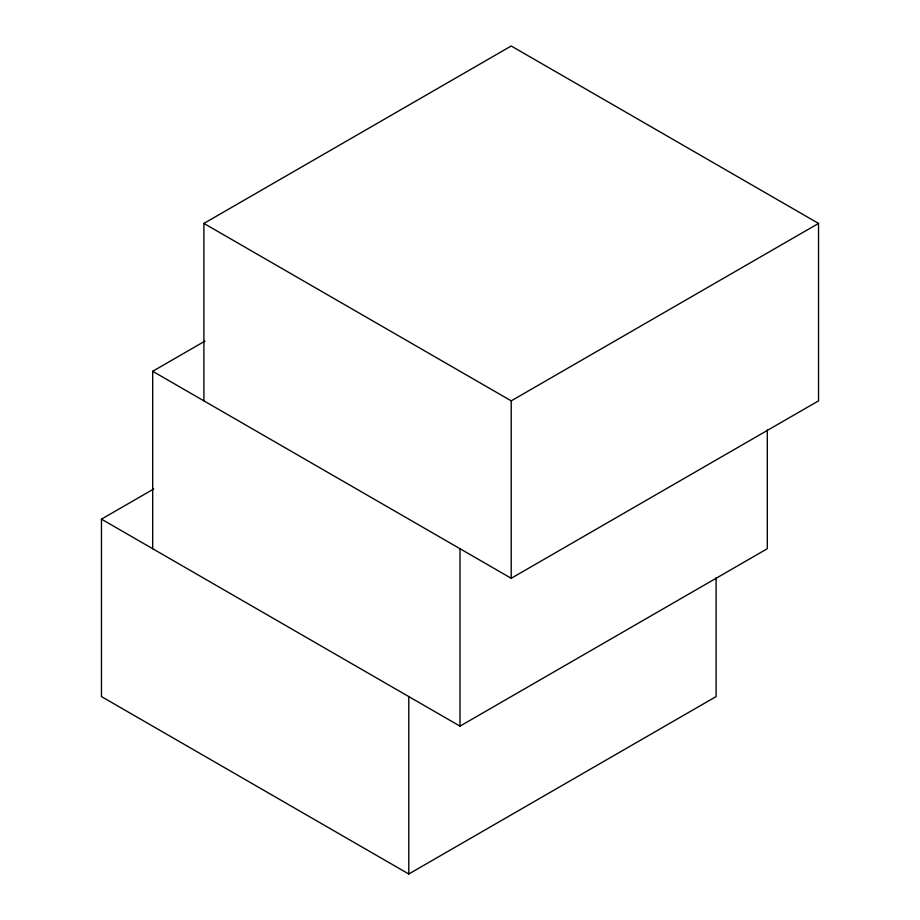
<?xml version="1.0" encoding="UTF-8"?>
<svg xmlns="http://www.w3.org/2000/svg" width="920" height="920" viewBox="0 0 920 920"><rect width="100%" height="100%" fill="white"/><g stroke="black" fill="none" stroke-linecap="round" stroke-linejoin="round"><path stroke-width="1.38" d="M203.906 400.855L203.906 223.422L511.221 46L818.535 223.422L818.535 400.855L511.221 578.289L152.685 371.289L152.685 548.711M152.685 371.289L204.941 341.113M716.094 577.806L716.094 696.578L408.779 874L101.465 696.578L101.465 519.144L153.72 488.968M203.906 223.422L511.221 400.855L818.535 223.422M101.465 519.144L460 726.144L767.314 548.711L767.314 429.95M511.221 400.855L511.221 578.289M460 548.711L460 726.144M408.779 696.567L408.779 874"/></g></svg>
